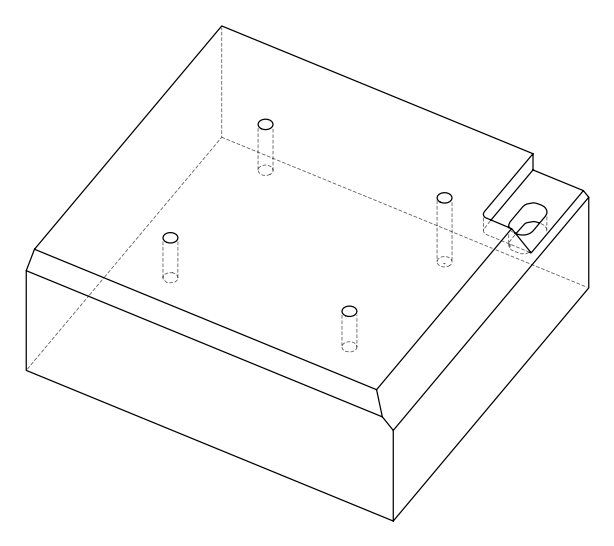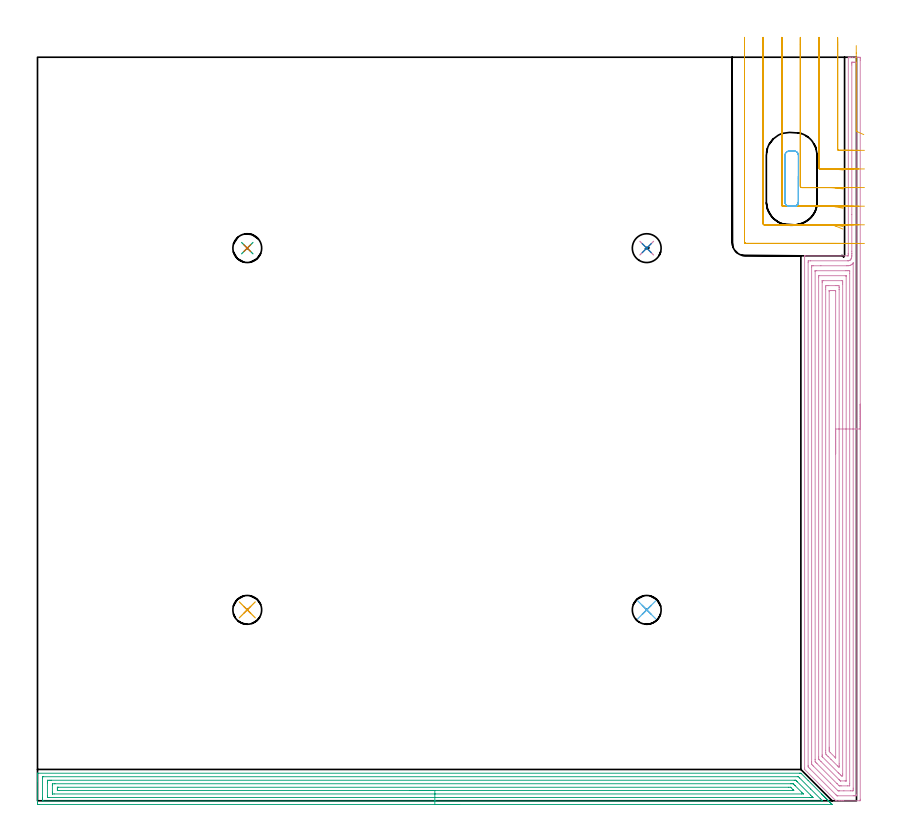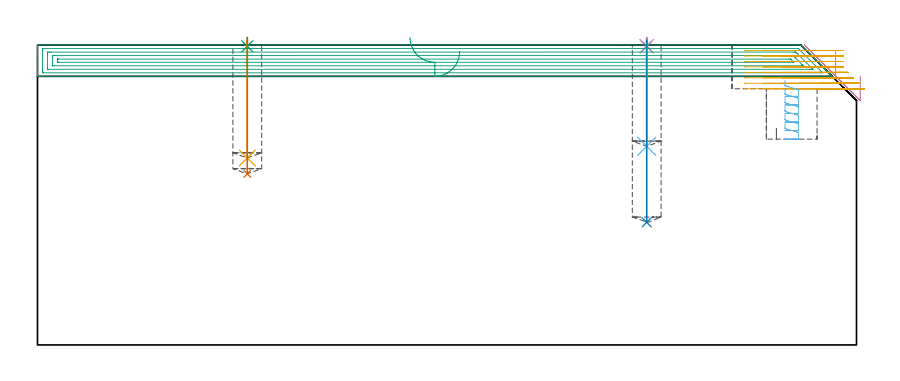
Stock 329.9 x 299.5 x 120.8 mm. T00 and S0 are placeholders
(PLAN: 12 operations, 4 tool changes, 39.7 min)
(1 SPOT_DRILL | STEP1POCKET | NXT0321_9005460120000 | 0.03 min | 1 mm3)
(2 SPOT_DRILL_1 | STEP1POCKET_1 | NXT0321_9005460120000 | 0.03 min | 1 mm3)
(3 SPOT_DRILL_2 | STEP1POCKET_2 | NXT0321_9005460120000 | 0.03 min | 9 mm3)
(4 SPOT_DRILL_3 | STEP1POCKET_3 | NXT0321_9005460120000 | 0.03 min | 7 mm3)
(5 DRILL_BLIND_HOLE_INTO_CENTER | STEP1POCKET | NXT0301_087 | 0.19 min | 4646 mm3)
(6 DRILL_BLIND_HOLE_INTO_CENTER_1 | STEP1POCKET_1 | NXT0301_087 | 0.17 min | 4152 mm3)
(7 DRILL_BLIND_HOLE_INTO_CENTER_2 | STEP1POCKET_2 | NXT0301_087 | 0.22 min | 5321 mm3)
(8 DRILL_BLIND_HOLE_INTO_CENTER_3 | STEP1POCKET_3 | NXT0301_087 | 0.3 min | 7376 mm3)
(9 AREA_MILL | FG_CHAMFER_SURFACE | UGT0205_001 | 12.79 min | 25887 mm3)
(10 AREA_MILL_1 | FG_CHAMFER_SURFACE_1 | UGT0205_001 | 15.52 min | 70956 mm3)
(11 MILL_CORNER_NOTCH_RECTANGULAR | CORNER_NOTCH_RECTANGULAR | NXT0201_013 | Follow Part, ap 2.5, ae 75% | 9.13 min | 54324 mm3)
(12 MILL_RECTANGULAR_POCKET | POCKET_RECTANGULAR_STRAIGHT | UGT0201_133 | Follow Part, ap 3.75, ae 75% | 1.25 min | 13932 mm3)
(TOOL NXT0321_9005460120000 | NC Spot Drill, 142deg, 12mm, Carbide, Uncoated | D12 PA142 FL30 Z2)
(TOOL NXT0301_087 | Carbide Drill 11.6mm [860.1-1160-058A1-MM 2214] | D11.6 PA140 FL72 Z2)
(TOOL UGT0205_001 | Chamfer Mill 20 x 3 x 45 deg. | D20 FL50 Z2)
(TOOL NXT0201_013 | ENDMILL 10mm | D10 FL30 Z4)
(TOOL UGT0201_133 | Carbide End Mill 15.0 | D15 FL30 Z4)
(OP 1 SPOT_DRILL)
G17 G21 G94 G90
T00 M6
G54
G17 G0 G90 X84.5 Y76.9 S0 M3
G43 Z130.8 H0
G94 G81 G98 Z120.301 F250. R123.8
G80
M5
M2
(OP 2 SPOT_DRILL_1)
G17 G21 G94 G90
T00 M6
G54
G17 G0 G90 X245.4 Y76.9 S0 M3
G43 Z130.8 H0
G94 G81 G98 Z120.301 F250. R123.8
G80
M5
M2
(OP 3 SPOT_DRILL_2)
G17 G21 G94 G90
T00 M6
G54
G17 G0 G90 X84.5 Y222.6 S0 M3
G43 Z130.8 H0
G94 G81 G98 Z120.301 F250. R123.8
G80
M5
M2
(OP 4 SPOT_DRILL_3)
G17 G21 G94 G90
T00 M6
G54
G17 G0 G90 X245.4 Y222.6 S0 M3
G43 Z130.8 H0
G94 G81 G98 Z120.301 F250. R123.8
G80
M5
M2
(OP 5 DRILL_BLIND_HOLE_INTO_CENTER)
G17 G21 G94 G90
T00 M6
G54
G17 G0 G90 X84.5 Y76.9 S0 M3
G43 Z130.8 H1
G94 G81 G98 Z75.3 F250. R122.8
G80
M5
M2
(OP 6 DRILL_BLIND_HOLE_INTO_CENTER_1)
G17 G21 G94 G90
T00 M6
G54
G17 G0 G90 X245.4 Y76.9 S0 M3
G43 Z130.8 H1
G94 G81 G98 Z80. F250. R122.8
G80
M5
M2
(OP 7 DRILL_BLIND_HOLE_INTO_CENTER_2)
G17 G21 G94 G90
T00 M6
G54
G17 G0 G90 X84.5 Y222.6 S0 M3
G43 Z130.8 H1
G94 G81 G98 Z68.9 F250. R122.8
G80
M5
M2
(OP 8 DRILL_BLIND_HOLE_INTO_CENTER_3)
G17 G21 G94 G90
T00 M6
G54
G17 G0 G90 X245.4 Y222.6 S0 M3
G43 Z130.8 H1
G94 G81 G98 Z49.4 F250. R122.8
G80
M5
M2
(OP 9 AREA_MILL)
G17 G21 G94 G90
T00 M6
G54
G17 G0 G90 X170.05 Y-1.5 S1061 M3
G43 Z130.8 H0
Z118.2
G94 G1 X170.012 Z117.328 F250.
X169.898 Z116.463
X169.709 Z115.612
X169.447 Z114.78
X169.113 Z113.974
X168.71 Z113.2
X168.242 Z112.464
X167.71 Z111.772
X167.121 Z111.129
X166.478 Z110.54
X165.786 Z110.008
X165.05 Z109.54
X164.276 Z109.137
X163.47 Z108.803
X162.638 Z108.541
X161.786 Z108.352
X160.922 Z108.238
X160.05 Z108.2
X0.616
X0.086 Y-1.494 Z108.204
X0.008 Y-1.492 Z108.206
X0.004 Y-0.967 Z108.73
X0. Y-0.356 Z109.342
Y7.905 Z117.6
Y8.457 Z118.153
Y8.793 Z118.489
Y9.344 Z119.04
Y9.68 Z119.375
Y10.352 Z120.052
Y10.696 Z120.396
Y11.069 Z120.76
X0.01 Y11.083 Z120.775
X0.087 Y11.092 Z120.787
X0.124 Y11.095 Z120.793
X0.167 Y11.094 Z120.794
X306.98 Y11.1 Z120.8
X307.495 Y11.101 Z120.781
X307.58 Y11.02 Z120.719
X310.4 Y8.201 Z117.898
X315.724 Y2.878 Z112.574
X315.83 Y2.77 Z112.47
X315.911 Y2.689 Z112.388
X316.02 Y2.582 Z112.278
X316.124 Y2.476 Z112.176
X316.209 Y2.391 Z112.091
X316.316 Y2.286 Z111.982
X316.418 Y2.183 Z111.882
X316.507 Y2.093 Z111.793
X316.611 Y1.99 Z111.686
X316.711 Y1.889 Z111.588
X316.805 Y1.796 Z111.495
X316.907 Y1.695 Z111.391
X317.005 Y1.595 Z111.294
X317.102 Y1.498 Z111.197
X317.203 Y1.399 Z111.095
X317.299 Y1.301 Z111.
X317.4 Y1.2 Z110.9
X317.499 Y1.103 Z110.799
X317.593 Y1.007 Z110.707
X317.698 Y0.902 Z110.602
X317.794 Y0.807 Z110.503
X317.887 Y0.713 Z110.413
X317.996 Y0.605 Z110.304
X318.09 Y0.512 Z110.208
X318.181 Y0.42 Z110.119
X318.293 Y0.307 Z110.006
X318.386 Y0.216 Z109.912
X318.474 Y0.126 Z109.825
X318.591 Y0.009 Z109.709
X318.682 Y-0.08 Z109.616
X318.768 Y-0.168 Z109.531
X318.889 Y-0.288 Z109.411
X318.977 Y-0.376 Z109.32
X319.062 Y-0.462 Z109.237
X319.186 Y-0.586 Z109.113
X319.273 Y-0.671 Z109.025
X319.356 Y-0.756 Z108.944
X319.484 Y-0.884 Z108.815
X319.569 Y-0.967 Z108.729
X319.81 Y-1.21 Z108.49
X320.011 Y-1.411 Z108.288
X320.08 Y-1.483 Z108.216
X320.083 Y-1.495 Z108.204
X320.08 Y-1.499 Z108.199
X160.05 Y-1.5 Z108.2
Y-0.086 Z109.614
X2.408
X2.01 Y-0.08 Z109.62
X2.002 Y0.318 Z110.018
X2. Y0.807 Z110.507
Y1.207 Z110.907
X2.001 Y9.191 Z118.891
X2.01 Y9.591 Z119.291
X2.021 Y9.673 Z119.373
X2.068 Y9.676 Z119.376
X2.179 Y9.679 Z119.379
X2.402 Y9.68 Z119.38
X306.081 Y9.686 Z119.386
X306.458 Y9.68 Z119.38
X306.98 Y9.169 Z118.869
X311.445 Y4.705 Z114.405
X315.343 Y0.807 Z110.507
X315.911 Y0.236 Z109.936
X316.218 Y-0.08 Z109.62
X315.911 Y-0.086 Z109.614
X160.05
Y1.328 Z111.028
X4.557 Y1.329 Z111.029
X4.189 Y1.33 Z111.03
X4.066 Y1.333 Z111.033
X4.024 Y1.335 Z111.035
X4.01 Y1.341 Z111.041
X4.007 Y1.383 Z111.083
X4.003 Y1.507 Z111.207
X4.001 Y1.695 Z111.395
X4. Y1.882 Z111.582
Y7.205 Z116.905
X4.003 Y7.905 Z117.605
X4.005 Y8.087 Z117.787
X4.017 Y8.259 Z117.959
X4.189 Y8.261 Z117.961
X4.72 Y8.264 Z117.964
X5.082 Y8.265 Z117.965
X5.612 Y8.266 Z117.966
X304.825 Y8.271 Z117.971
X305.193 Y8.269 Z117.969
X305.316 Y8.267 Z117.967
X305.409 Y8.265 Z117.965
X305.488 Y8.201 Z117.901
X305.791 Y7.905 Z117.605
X306.086 Y7.614 Z117.314
X311.445 Y2.255 Z111.955
X312.004 Y1.695 Z111.395
X312.339 Y1.355 Z111.055
X312.35 Y1.335 Z111.035
X312.339 Y1.334 Z111.034
X311.813 Y1.33 Z111.03
X311.445 Y1.329 Z111.029
X310.921 Y1.328 Z111.028
X160.05
Y2.743 Z112.443
X6.706
X6.094 Y2.747 Z112.447
X6.024 Y2.749 Z112.449
X6.01 Y2.751 Z112.451
X6.007 Y2.772 Z112.472
X6.003 Y2.823 Z112.523
X6.001 Y3.03 Z112.73
X6. Y3.444 Z113.144
Y6.106 Z115.806
X6.002 Y6.562 Z116.262
X6.007 Y6.777 Z116.477
X6.01 Y6.83 Z116.53
X6.016 Y6.845 Z116.545
X6.04 Y6.846 Z116.546
X6.145 Y6.849 Z116.549
X6.868 Y6.851 Z116.551
X7.036
X303.407 Y6.857 Z116.557
X303.57 Y6.856 Z116.556
X304.3 Y6.85 Z116.55
X304.398 Y6.842 Z116.542
X304.501 Y6.742 Z116.442
X304.709 Y6.539 Z116.239
X305.12 Y6.131 Z115.831
X305.193 Y6.058 Z115.758
X307.873 Y3.379 Z113.079
X308.217 Y3.033 Z112.733
X308.384 Y2.861 Z112.561
X308.465 Y2.774 Z112.474
X308.485 Y2.749 Z112.449
X307.711 Y2.743 Z112.443
X160.05
Y4.157 Z113.857
X8.654
X8.454 Y4.158 Z113.858
X8.053 Y4.163 Z113.863
X8.009 Y4.164 Z113.864
X8.006 Y4.175 Z113.875
X8.003 Y4.206 Z113.906
X8.001 Y4.263 Z113.963
X8. Y4.356 Z114.056
Y5.006 Z114.706
X8.001 Y5.244 Z114.944
X8.003 Y5.406 Z115.106
X8.006 Y5.425 Z115.125
X8.008 Y5.43 Z115.13
X8.032 Y5.432 Z115.132
X8.135 Y5.435 Z115.135
X8.265 Y5.437 Z115.137
X8.46
X302.514 Y5.443 Z115.143
X303.208 Y5.441 Z115.141
X303.306 Y5.438 Z115.138
X303.351 Y5.436 Z115.136
X303.407 Y5.389 Z115.089
X303.556 Y5.244 Z114.944
X304.3 Y4.502 Z114.202
X304.444 Y4.356 Z114.056
X304.585 Y4.211 Z113.911
X304.621 Y4.169 Z113.869
X304.625 Y4.162 Z113.862
X304.62 Y4.161 Z113.861
X304.568 Y4.158 Z113.858
X304.501 Y4.157 Z113.857
X304.3
X160.05
X159.178 Z113.895
X158.314 Z114.009
X157.462 Z114.198
X156.63 Z114.46
X155.824 Z114.794
X155.05 Z115.197
X154.314 Z115.665
X153.622 Z116.196
X152.979 Z116.786
X152.39 Z117.429
X151.858 Z118.121
X151.39 Z118.857
X150.987 Z119.631
X150.653 Z120.437
X150.391 Z121.269
X150.202 Z122.12
X150.088 Z122.985
X150.05 Z123.857
G0 Z130.8
M5
M2
(OP 10 AREA_MILL_1)
G17 G21 G94 G90
T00 M6
G54
G17 G0 G90 X331.4 Y159.75 S1061 M3
G43 Z130.8 H0
Z108.4
G94 G1 Y159.712 Z107.528 F250.
Y159.598 Z106.664
Y159.409 Z105.812
Y159.147 Z104.98
Y158.813 Z104.174
Y158.41 Z103.4
Y157.942 Z102.664
Y157.41 Z101.972
Y156.821 Z101.329
Y156.178 Z100.74
Y155.486 Z100.208
Y154.75 Z99.74
Y153.976 Z99.337
Y153.17 Z99.003
Y152.338 Z98.741
Y151.486 Z98.552
Y150.622 Z98.438
Y149.75 Z98.4
Y0.614
X331.396 Y0.264 Z98.402
X331.392 Y0.01 Z98.406
X331.134 Y0. Z98.663
X324.64 Z105.154
X324.084 Z105.712
X323.752 Z106.044
X323.196 Z106.6
X322.864 Z106.931
X321.863 Z107.936
X321.595 Y0.01 Z108.203
X321.532 Y0.07 Z108.266
X321.432 Y0.167 Z108.366
X309.018 Y12.582 Z120.782
X309.007 Y12.594 Z120.792
X309.006 Y12.6 Z120.794
X309. Y13.116 Z120.8
Y219.406
X309.005 Y219.49 Z120.791
X309.171 Y219.5 Z120.626
X326.416 Z103.382
X326.428 Z103.369
X326.439 Z103.361
X326.6 Z103.2
Y220.146
X326.596 Y220.3 Z103.192
X326.592 Y220.393 Z103.183
X326.595 Y220.4 Z103.181
X326.6 Y220.405
Y220.506 Z103.2
Y299.333
X326.602 Y299.49 Z103.188
X326.694 Y299.494 Z103.098
X327.127 Y299.5 Z102.672
X327.528 Z102.272
X328.192 Z101.603
X329.413 Z100.384
X329.968 Z99.826
X330.579 Z99.217
X330.856 Y299.498 Z98.939
X331.391 Y299.492 Z98.405
X331.394 Y299.426 Z98.403
X331.399 Y298.886 Z98.401
X331.4 Y298.34 Z98.4
Y149.75
X329.986 Z99.814
X329.985 Y2.383 Z99.815
X329.968 Y2.01 Z99.832
X329.475 Y2.002 Z100.325
X329.08 Y2.001 Z100.72
X328.59 Y2. Z101.21
X322.373 Z107.427
X322.175 Y2.003 Z107.625
X322.076 Y2.007 Z107.724
X322.053 Y2.01 Z107.747
X322.025 Y2.033 Z107.775
X321.976 Y2.077 Z107.824
X321.65 Y2.4 Z108.15
X311.32 Y12.731 Z118.48
X310.936 Y13.116 Z118.864
X310.432 Y13.63 Z119.368
X310.415 Y14.009 Z119.385
Y14.026
Y216.744
X310.432 Y217.49 Z119.368
X310.556 Y217.495 Z119.244
X311.32 Y217.5 Z118.48
X311.439 Z118.361
X326.416 Y217.501 Z103.384
X326.533 Y217.503 Z103.267
X326.652 Y217.511 Z103.148
X326.807 Y217.532 Z102.993
X327.07 Y217.62 Z102.73
X327.215 Y217.71 Z102.585
X327.304 Y217.777 Z102.496
X327.451 Y217.915 Z102.349
X327.545 Y218.026 Z102.255
X327.646 Y218.169 Z102.154
X327.725 Y218.305 Z102.075
X327.822 Y218.513 Z101.978
X327.915 Y218.792 Z101.885
X327.974 Y219.069 Z101.826
X328.006 Y219.406 Z101.794
X328.01 Y219.59 Z101.79
X328.021 Y220.3 Z101.779
X328.022 Y220.385 Z101.778
X328.015 Y221.371 Z101.785
X328.014 Y236.162 Z101.786
Y296.386
X328.015 Y297.1 Z101.785
X328.017 Y297.277 Z101.783
X328.021 Y297.457 Z101.779
X328.025 Y297.491 Z101.775
X328.044 Y297.494 Z101.756
X328.093 Y297.497 Z101.707
X328.192 Y297.499 Z101.608
X328.683 Y297.5 Z101.117
X329.08 Y297.499 Z100.72
X329.574 Y297.497 Z100.226
X329.968 Y297.49 Z99.832
X329.985 Y297.1 Z99.815
Y297.083
X329.986 Y149.75 Z99.814
X328.572 Z101.228
X328.571 Y5.079 Z101.229
X328.569 Y4.7 Z101.231
X328.565 Y4.186 Z101.235
X328.555 Y4.01 Z101.245
X328.374 Y4.003 Z101.426
X328.192 Y4.001 Z101.608
X327.489 Y4. Z102.311
X324.825 Z104.975
X323.049 Z106.751
X322.864 Y4.002 Z106.936
X322.68 Y4.005 Z107.121
X322.557 Y4.01 Z107.243
X322.489 Y4.023 Z107.311
X322.454 Y4.054 Z107.346
X322.315 Y4.186 Z107.485
X319.411 Y7.088 Z110.389
X312.49 Y14.009 Z117.31
X312.208 Y14.294 Z117.592
X311.907 Y14.603 Z117.893
X311.835 Y14.678 Z117.965
X311.832 Y14.775 Z117.968
X311.83 Y14.902 Z117.97
X311.829 Y15.283 Z117.971
X311.828 Y15.795 Z117.972
X311.829 Y214.941 Z117.971
X311.831 Y215.321 Z117.969
X311.834 Y215.449 Z117.966
X311.835 Y215.487 Z117.965
X311.861 Y215.49 Z117.939
X311.93 Y215.495 Z117.87
X312.208 Y215.499 Z117.592
X312.54 Y215.5 Z117.26
X315.565 Z114.235
X325.86 Y215.501 Z103.94
X326.416 Y215.508 Z103.384
X326.734 Y215.514 Z103.066
X327.005 Y215.551 Z102.795
X327.304 Y215.647 Z102.496
X327.442 Y215.696 Z102.358
X327.711 Y215.834 Z102.089
X327.996 Y216.032 Z101.804
X328.192 Y216.211 Z101.608
X328.443 Y216.475 Z101.357
X328.557 Y216.605 Z101.243
X328.565 Y216.611 Z101.235
X328.566 Y216.606 Z101.234
X328.569 Y216.565 Z101.231
X328.571 Y216.444 Z101.229
Y216.346
X328.572 Y149.75 Z101.228
X327.157 Z102.643
Y6.865
X327.153 Y6.124 Z102.647
X327.151 Y6.022 Z102.649
X327.061 Y6.01 Z102.739
X326.388 Y6. Z103.412
X323.724 Z106.076
X323.294 Y6.003 Z106.506
X323.079 Y6.007 Z106.721
X322.974 Y6.01 Z106.826
X322.864 Y6.096 Z106.936
X322.084 Y6.865 Z107.716
X321.976 Y6.973 Z107.824
X313.984 Y14.965 Z115.816
X313.571 Y15.381 Z116.229
X313.365 Y15.592 Z116.435
X313.264 Y15.697 Z116.536
X313.25 Y15.795 Z116.55
X313.244 Y16.539 Z116.556
X313.243 Y16.688 Z116.557
Y213.155
X313.244 Y213.342 Z116.556
X313.247 Y213.434 Z116.553
X313.249 Y213.477 Z116.551
X313.256 Y213.49 Z116.544
X313.298 Y213.492 Z116.502
X313.642 Y213.499 Z116.158
X325.528 Y213.5 Z104.272
X326.071 Y213.503 Z103.729
X326.416 Y213.51 Z103.384
X326.932 Y213.53 Z102.868
X327.101 Y213.539 Z102.699
X327.132 Y213.54 Z102.668
X327.151 Y213.533 Z102.649
X327.152 Y213.493 Z102.648
X327.156 Y213.304 Z102.644
X327.157 Y213.155 Z102.643
Y212.41
Y149.75
X325.743 Z104.057
X325.742 Y8.218 Z104.058
X325.741 Y8.074 Z104.059
X325.737 Y8.023 Z104.063
X325.734 Y8.009 Z104.066
X325.729 Y8.006 Z104.071
X325.69 Y8.003 Z104.11
X325.528 Y8.001 Z104.272
X325.287 Y8. Z104.513
X323.51 Y8.001 Z106.29
X323.431 Y8.007 Z106.369
X323.412 Y8.01 Z106.388
X323.36 Y8.05 Z106.44
X323.209 Y8.195 Z106.591
X322.98 Y8.419 Z106.82
X322.864 Y8.534 Z106.936
X315.603 Y15.795 Z114.197
X314.872 Y16.528 Z114.928
X314.715 Y16.688 Z115.085
X314.664 Y16.747 Z115.136
X314.662 Y16.797 Z115.138
X314.659 Y16.902 Z115.141
X314.657 Y17.581 Z115.143
Y17.797
Y210.692
X314.662 Y211.369 Z115.138
X314.664 Y211.475 Z115.136
X314.668 Y211.491 Z115.132
X314.699 Y211.495 Z115.101
X314.743 Y211.499 Z115.057
X325.399 Y211.5 Z104.401
X325.528 Y211.498 Z104.272
X325.658 Y211.493 Z104.142
X325.736 Y211.489 Z104.064
X325.739 Y211.441 Z104.061
X325.741 Y211.369 Z104.059
X325.743 Y211.154 Z104.057
Y149.75
X324.329 Z105.471
Y10.75
X324.327 Y10.437 Z105.473
X324.324 Y10.147 Z105.476
X324.322 Y10.012 Z105.478
X324.182 Y10.005 Z105.618
X323.97 Y10.007 Z105.83
X323.863 Y10.01 Z105.937
X323.752 Y10.107 Z106.048
X323.414 Y10.437 Z106.386
X322.864 Y10.984 Z106.936
X322.518 Y11.33 Z107.282
X316.267 Y17.581 Z113.533
X316.14 Y17.712 Z113.66
X316.095 Y17.762 Z113.705
X316.078 Y17.786 Z113.722
X316.076 Y17.8 Z113.724
X316.073 Y17.871 Z113.727
X316.071 Y18.161 Z113.729
Y18.474
Y208.69
X316.073 Y209.268 Z113.727
X316.077 Y209.462 Z113.723
X316.078 Y209.488 Z113.722
X316.095 Y209.491 Z113.705
X316.145 Y209.496 Z113.655
X316.245 Y209.499 Z113.555
X316.648 Y209.5 Z113.152
X323.835 Y209.499 Z105.965
X324.167 Y209.491 Z105.633
X324.322 Y209.485 Z105.478
X324.324 Y209.398 Z105.476
X324.328 Y209.004 Z105.472
X324.329 Y208.69 Z105.471
Y208.11
Y149.75
X322.915 Z106.885
Y14.851
X322.912 Y14.009 Z106.888
X322.91 Y13.963 Z106.89
X322.864 Y13.445 Z106.936
X322.29 Y14.009 Z107.51
X319.609 Y16.688 Z110.191
X318.424 Y17.874 Z111.376
X317.827 Y18.474 Z111.973
X317.536 Y18.773 Z112.264
X317.49 Y19.367 Z112.31
X317.488 Y19.416 Z112.312
X317.485 Y20.26 Z112.315
Y20.311
Y206.062
X317.488 Y206.904 Z112.312
X317.49 Y206.95 Z112.31
X317.536 Y207.49 Z112.264
X317.835 Y207.497 Z111.965
X318.424 Y207.499 Z111.376
X318.719 Y207.5 Z111.081
X321.383 Z108.417
X321.976 Y207.499 Z107.824
X322.273 Y207.498 Z107.527
X322.864 Y207.49 Z106.936
X322.91 Y206.904 Z106.89
X322.912 Y206.856 Z106.888
X322.915 Y206.011 Z106.885
Y205.96
Y149.75
X321.5 Z108.3
Y17.348
X321.499 Y17.315 Z108.301
X321.497 Y17.281 Z108.303
X321.495 Y17.267 Z108.305
X321.471 Y17.287 Z108.329
X321.166 Y17.581 Z108.634
X319.312 Y19.436 Z110.488
X318.907 Y19.851 Z110.893
X318.903 Y20.26 Z110.897
X318.901 Y20.674 Z110.899
X318.9 Y21.153 Z110.9
X318.899 Y21.568 Z110.901
X318.9 Y205.118 Z110.9
X318.901 Y205.325 Z110.899
X318.903 Y205.429 Z110.897
X318.906 Y205.478 Z110.894
X318.911 Y205.491 Z110.889
X318.937 Y205.495 Z110.863
X319.312 Y205.499 Z110.488
X319.82 Y205.5 Z109.98
X320.2 Z109.6
X320.708 Z109.092
X321.088 Y205.498 Z108.712
X321.467 Y205.492 Z108.333
X321.489 Y205.49 Z108.311
X321.494 Y205.48 Z108.306
X321.497 Y205.44 Z108.303
X321.499 Y205.367 Z108.301
X321.5 Y205.256 Z108.3
Y205.118
Y149.75
Y148.878 Z108.338
Y148.014 Z108.451
Y147.162 Z108.64
Y146.33 Z108.903
Y145.524 Z109.236
Y144.75 Z109.639
Y144.014 Z110.108
Y143.322 Z110.639
Y142.679 Z111.228
Y142.09 Z111.872
Y141.558 Z112.564
Y141.09 Z113.3
Y140.687 Z114.073
Y140.353 Z114.879
Y140.091 Z115.711
Y139.902 Z116.563
Y139.788 Z117.428
Y139.75 Z118.3
G0 Z130.8
M5
M2
(OP 11 MILL_CORNER_NOTCH_RECTANGULAR)
G17 G21 G94 G90
T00 M6
G54
G17 G0 G90 X314.8 Y307.5 S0 M3
G43 Z130.8 H0
Z118.6
G94 G1 Y304.5 F250.
Y254.996 F500.
G3 X315.296 Y254.5 R0.5
G1 X318.761
G2 X321.6 Y254.365 R30.
G1 X324.586 Y254.081 F250.
G0 Z130.8
X307.3 Y307.5
Z118.6
G1 Y304.5
Y247.497 F500.
G3 X307.797 Y247. R0.5
G1 X318.761
G2 X321.6 Y246.82 R22.5
G1 X324.576 Y246.442 F250.
G0 Z130.8
X299.8 Y307.5
Z118.6
G1 Y304.5
Y239.997 F500.
G3 X300.297 Y239.5 R0.5
G1 X318.761
G2 X321.6 Y239.229 R15.
G1 X324.546 Y238.661 F250.
G0 Z130.8
X292.3 Y307.5
Z118.6
G1 Y304.5
Y232.497 F500.
G3 X292.797 Y232. R0.5
G1 X318.761
G2 X321.6 Y231.442 R7.5
G1 X324.377 Y230.306 F250.
G0 Z130.8
X284.8 Y307.5
Z118.6
G1 Y304.5
Y224.997 F500.
G3 X285.297 Y224.5 R0.5
G1 X318.761
X321.761 F250.
G0 Z130.8
X314.8 Y307.5
Z116.4
G1 Y304.5
Y254.996 F500.
G3 X315.296 Y254.5 R0.5
G1 X320.182
G2 X321.6 Y254.466 R30.
G1 X324.597 Y254.325 F250.
G0 Z130.8
X307.3 Y307.5
Z116.4
G1 Y304.5
Y247.497 F500.
G3 X307.797 Y247. R0.5
G1 X320.182
G2 X321.6 Y246.955 R22.5
G1 X324.594 Y246.766 F250.
G0 Z130.8
X299.8 Y307.5
Z116.4
G1 Y304.5
Y239.997 F500.
G3 X300.297 Y239.5 R0.5
G1 X320.182
G2 X321.6 Y239.433 R15.
G1 X324.587 Y239.149 F250.
G0 Z130.8
X292.3 Y307.5
Z116.4
G1 Y304.5
Y232.497 F500.
G3 X292.797 Y232. R0.5
G1 X320.182
G2 X321.6 Y231.865 R7.5
G1 X324.546 Y231.298 F250.
G0 Z130.8
X284.8 Y307.5
Z116.4
G1 Y304.5
Y224.997 F500.
G3 X285.297 Y224.5 R0.5
G1 X320.182
X323.182 F250.
G0 Z130.8
X314.8 Y307.5
Z114.2
G1 Y304.5
Y254.996 F500.
G3 X315.296 Y254.5 R0.5
G1 X321.322
G2 X321.6 Y254.499 R30.
G1 X324.6 Y254.471 F250.
G0 Z130.8
X307.3 Y307.5
Z114.2
G1 Y304.5
Y247.497 F500.
G3 X307.797 Y247. R0.5
G1 X321.322
G2 X321.6 Y246.998 R22.5
G1 X324.6 Y246.961 F250.
G0 Z130.8
X299.8 Y307.5
Z114.2
G1 Y304.5
Y239.997 F500.
G3 X300.297 Y239.5 R0.5
G1 X321.322
G2 X321.6 Y239.497 R15.
G1 X324.599 Y239.442 F250.
G0 Z130.8
X292.3 Y307.5
Z114.2
G1 Y304.5
Y232.497 F500.
G3 X292.797 Y232. R0.5
G1 X321.322
G2 X321.6 Y231.995 R7.5
G1 X324.598 Y231.884 F250.
G0 Z130.8
X284.8 Y307.5
Z114.2
G1 Y304.5
Y224.997 F500.
G3 X285.297 Y224.5 R0.5
G1 X321.322
X324.322 F250.
G0 Z130.8
X314.8 Y307.5
Z112.
G1 Y304.5
Y254.996 F500.
G3 X315.296 Y254.5 R0.5
G1 X321.6
X324.6 F250.
G0 Z130.8
X307.3 Y307.5
Z112.
G1 Y304.5
Y247.497 F500.
G3 X307.797 Y247. R0.5
G1 X321.6
X324.6 F250.
G0 Z130.8
X299.8 Y307.5
Z112.
G1 Y304.5
Y239.997 F500.
G3 X300.297 Y239.5 R0.5
G1 X321.6
X324.6 F250.
G0 Z130.8
X292.3 Y307.5
Z112.
G1 Y304.5
Y232.497 F500.
G3 X292.797 Y232. R0.5
G1 X321.6
X324.6 F250.
G0 Z130.8
X284.8 Y307.5
Z112.
G1 Y304.5
Y224.997 F500.
G3 X285.297 Y224.5 R0.5
G1 X321.6
X324.6 F250.
G0 Z130.8
X322.3 Y305.748
Z109.8
G1 Y302.748
Y262.496 F500.
G3 X322.796 Y262. R0.5
G1 X323.5
X326.5 F250.
G0 Z130.8
X314.8 Y307.5
Z109.8
G1 Y304.5
Y254.996 F500.
G3 X315.296 Y254.5 R0.5
G1 X323.5
X326.5 F250.
G0 Z130.8
X307.3 Y307.5
Z109.8
G1 Y304.5
Y247.497 F500.
G3 X307.797 Y247. R0.5
G1 X323.5
X326.5 F250.
G0 Z130.8
X299.8 Y307.5
Z109.8
G1 Y304.5
Y239.997 F500.
G3 X300.297 Y239.5 R0.5
G1 X323.5
X326.5 F250.
G0 Z130.8
X292.3 Y307.5
Z109.8
G1 Y304.5
Y232.497 F500.
G3 X292.797 Y232. R0.5
G1 X323.5
X326.5 F250.
G0 Z130.8
X284.8 Y307.5
Z109.8
G1 Y304.5
Y224.997 F500.
G3 X285.297 Y224.5 R0.5
G1 X323.5
X326.5 F250.
G0 Z130.8
X322.3 Y307.236
Z107.6
G1 Y304.236
Y262.496 F500.
G3 X322.796 Y262. R0.5
G1 X325.7
X328.7 F250.
G0 Z130.8
X314.8 Y307.5
Z107.6
G1 Y304.5
Y254.996 F500.
G3 X315.296 Y254.5 R0.5
G1 X325.7
X328.7 F250.
G0 Z130.8
X307.3 Y307.5
Z107.6
G1 Y304.5
Y247.497 F500.
G3 X307.797 Y247. R0.5
G1 X325.7
X328.7 F250.
G0 Z130.8
X299.8 Y307.5
Z107.6
G1 Y304.5
Y239.997 F500.
G3 X300.297 Y239.5 R0.5
G1 X325.7
X328.7 F250.
G0 Z130.8
X292.3 Y307.5
Z107.6
G1 Y304.5
Y232.497 F500.
G3 X292.797 Y232. R0.5
G1 X325.7
X328.7 F250.
G0 Z130.8
X284.8 Y307.5
Z107.6
G1 Y304.5
Y224.997 F500.
G3 X285.297 Y224.5 R0.5
G1 X325.7
X328.7 F250.
G0 Z130.8
X322.3 Y307.5
Z105.4
G1 Y304.5
Y262.496 F500.
G3 X322.796 Y262. R0.5
G1 X327.9
X330.9 F250.
G0 Z130.8
X314.8 Y307.5
Z105.4
G1 Y304.5
Y254.996 F500.
G3 X315.296 Y254.5 R0.5
G1 X327.9
X330.9 F250.
G0 Z130.8
X307.3 Y307.5
Z105.4
G1 Y304.5
Y247.497 F500.
G3 X307.797 Y247. R0.5
G1 X327.9
X330.9 F250.
G0 Z130.8
X299.8 Y307.5
Z105.4
G1 Y304.5
Y239.997 F500.
G3 X300.297 Y239.5 R0.5
G1 X327.9
X330.9 F250.
G0 Z130.8
X292.3 Y307.5
Z105.4
G1 Y304.5
Y232.497 F500.
G3 X292.797 Y232. R0.5
G1 X327.9
X330.9 F250.
G0 Z130.8
X284.8 Y307.5
Z105.4
G1 Y304.5
Y224.997 F500.
G3 X285.297 Y224.5 R0.5
G1 X327.9
X330.9 F250.
G0 Z130.8
X329.8 Y304.192
Z103.2
G1 Y301.192
Y269.995 F500.
G3 X330.099 Y269.542 R0.5
G1 X332.846 Y268.335 F250.
G0 Z130.8
X322.3 Y307.5
Z103.2
G1 Y304.5
Y262.496 F500.
G3 X322.796 Y262. R0.5
G1 X330.099
X333.099 F250.
G0 Z130.8
X314.8 Y307.5
Z103.2
G1 Y304.5
Y254.996 F500.
G3 X315.296 Y254.5 R0.5
G1 X330.099
X333.099 F250.
G0 Z130.8
X307.3 Y307.5
Z103.2
G1 Y304.5
Y247.497 F500.
G3 X307.797 Y247. R0.5
G1 X330.099
X333.099 F250.
G0 Z130.8
X299.8 Y307.5
Z103.2
G1 Y304.5
Y239.997 F500.
G3 X300.297 Y239.5 R0.5
G1 X330.099
X333.099 F250.
G0 Z130.8
X292.3 Y307.5
Z103.2
G1 Y304.5
Y232.497 F500.
G3 X292.797 Y232. R0.5
G1 X330.099
X333.099 F250.
G0 Z130.8
X284.8 Y307.5
Z103.2
G1 Y304.5
Y224.997 F500.
G3 X285.297 Y224.5 R0.5
G1 X330.099
X333.099 F250.
G0 Z130.8
M5
M2
(OP 12 MILL_RECTANGULAR_POCKET)
G17 G21 G94 G90
T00 M6
G54
G17 G0 G90 X301.1 Y248.507 S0 M3
G43 Z130.8 H0
Z106.573
G94 G1 Y241.2 Z104.615 F250.
Y241.07 Z104.58
X301.161 Y240.73 Z104.487
X301.289 Y240.41 Z104.395
X301.479 Y240.122 Z104.303
X301.722 Y239.879 Z104.21
X302.01 Y239.689 Z104.118
X302.33 Y239.561 Z104.026
X302.67 Y239.5 Z103.933
X304.93 Z103.327
X305.27 Y239.561 Z103.235
X305.59 Y239.689 Z103.143
X305.878 Y239.879 Z103.05
X306.121 Y240.122 Z102.958
X306.311 Y240.41 Z102.866
X306.439 Y240.73 Z102.773
X306.5 Y241.07 Z102.681
Y250.6 Z100.127
Y260. F500.
G3 X304.8 Y261.7 R1.7
G1 X302.8
G3 X301.1 Y260. R1.7
G1 Y241.2
G3 X302.8 Y239.5 R1.7
G1 X304.8
G3 X306.5 Y241.2 R1.7
G1 Y250.6
Y251.6
G0 X301.1 Y248.507 Z103.127
G1 Y241.2 Z101.169 F250.
Y241.07 Z101.134
X301.161 Y240.73 Z101.042
X301.289 Y240.41 Z100.95
X301.479 Y240.122 Z100.857
X301.722 Y239.879 Z100.765
X302.01 Y239.689 Z100.673
X302.33 Y239.561 Z100.58
X302.67 Y239.5 Z100.488
X304.93 Z99.882
X305.27 Y239.561 Z99.79
X305.59 Y239.689 Z99.697
X305.878 Y239.879 Z99.605
X306.121 Y240.122 Z99.513
X306.311 Y240.41 Z99.42
X306.439 Y240.73 Z99.328
X306.5 Y241.07 Z99.235
Y250.6 Z96.682
Y260. F500.
G3 X304.8 Y261.7 R1.7
G1 X302.8
G3 X301.1 Y260. R1.7
G1 Y241.2
G3 X302.8 Y239.5 R1.7
G1 X304.8
G3 X306.5 Y241.2 R1.7
G1 Y250.6
Y251.6
G0 X301.1 Y248.507 Z99.682
G1 Y241.2 Z97.724 F250.
Y241.07 Z97.689
X301.161 Y240.73 Z97.597
X301.289 Y240.41 Z97.504
X301.479 Y240.122 Z97.412
X301.722 Y239.879 Z97.319
X302.01 Y239.689 Z97.227
X302.33 Y239.561 Z97.135
X302.67 Y239.5 Z97.042
X304.93 Z96.437
X305.27 Y239.561 Z96.344
X305.59 Y239.689 Z96.252
X305.878 Y239.879 Z96.159
X306.121 Y240.122 Z96.067
X306.311 Y240.41 Z95.975
X306.439 Y240.73 Z95.882
X306.5 Y241.07 Z95.79
Y250.6 Z93.236
Y260. F500.
G3 X304.8 Y261.7 R1.7
G1 X302.8
G3 X301.1 Y260. R1.7
G1 Y241.2
G3 X302.8 Y239.5 R1.7
G1 X304.8
G3 X306.5 Y241.2 R1.7
G1 Y250.6
Y251.6
G0 X301.1 Y248.507 Z96.236
G1 Y241.2 Z94.278 F250.
Y241.07 Z94.243
X301.161 Y240.73 Z94.151
X301.289 Y240.41 Z94.059
X301.479 Y240.122 Z93.966
X301.722 Y239.879 Z93.874
X302.01 Y239.689 Z93.782
X302.33 Y239.561 Z93.689
X302.67 Y239.5 Z93.597
X304.93 Z92.991
X305.27 Y239.561 Z92.899
X305.59 Y239.689 Z92.806
X305.878 Y239.879 Z92.714
X306.121 Y240.122 Z92.622
X306.311 Y240.41 Z92.529
X306.439 Y240.73 Z92.437
X306.5 Y241.07 Z92.345
Y250.6 Z89.791
Y260. F500.
G3 X304.8 Y261.7 R1.7
G1 X302.8
G3 X301.1 Y260. R1.7
G1 Y241.2
G3 X302.8 Y239.5 R1.7
G1 X304.8
G3 X306.5 Y241.2 R1.7
G1 Y250.6
Y251.6
G0 X301.1 Y248.507 Z92.791
G1 Y241.2 Z90.833 F250.
Y241.07 Z90.798
X301.161 Y240.73 Z90.706
X301.289 Y240.41 Z90.613
X301.479 Y240.122 Z90.521
X301.722 Y239.879 Z90.429
X302.01 Y239.689 Z90.336
X302.33 Y239.561 Z90.244
X302.67 Y239.5 Z90.151
X304.93 Z89.546
X305.27 Y239.561 Z89.453
X305.59 Y239.689 Z89.361
X305.878 Y239.879 Z89.269
X306.121 Y240.122 Z89.176
X306.311 Y240.41 Z89.084
X306.439 Y240.73 Z88.991
X306.5 Y241.07 Z88.899
Y250.6 Z86.345
Y260. F500.
G3 X304.8 Y261.7 R1.7
G1 X302.8
G3 X301.1 Y260. R1.7
G1 Y241.2
G3 X302.8 Y239.5 R1.7
G1 X304.8
G3 X306.5 Y241.2 R1.7
G1 Y250.6
Y251.6
G0 X301.1 Y248.507 Z89.345
G1 Y241.2 Z87.388 F250.
Y241.07 Z87.353
X301.161 Y240.73 Z87.26
X301.289 Y240.41 Z87.168
X301.479 Y240.122 Z87.075
X301.722 Y239.879 Z86.983
X302.01 Y239.689 Z86.891
X302.33 Y239.561 Z86.798
X302.67 Y239.5 Z86.706
X304.93 Z86.1
X305.27 Y239.561 Z86.008
X305.59 Y239.689 Z85.915
X305.878 Y239.879 Z85.823
X306.121 Y240.122 Z85.731
X306.311 Y240.41 Z85.638
X306.439 Y240.73 Z85.546
X306.5 Y241.07 Z85.454
Y250.6 Z82.9
Y260. F500.
G3 X304.8 Y261.7 R1.7
G1 X302.8
G3 X301.1 Y260. R1.7
G1 Y241.2
G3 X302.8 Y239.5 R1.7
G1 X304.8
G3 X306.5 Y241.2 R1.7
G1 Y250.6
Y251.6
G0 Z130.8
M5
M2
